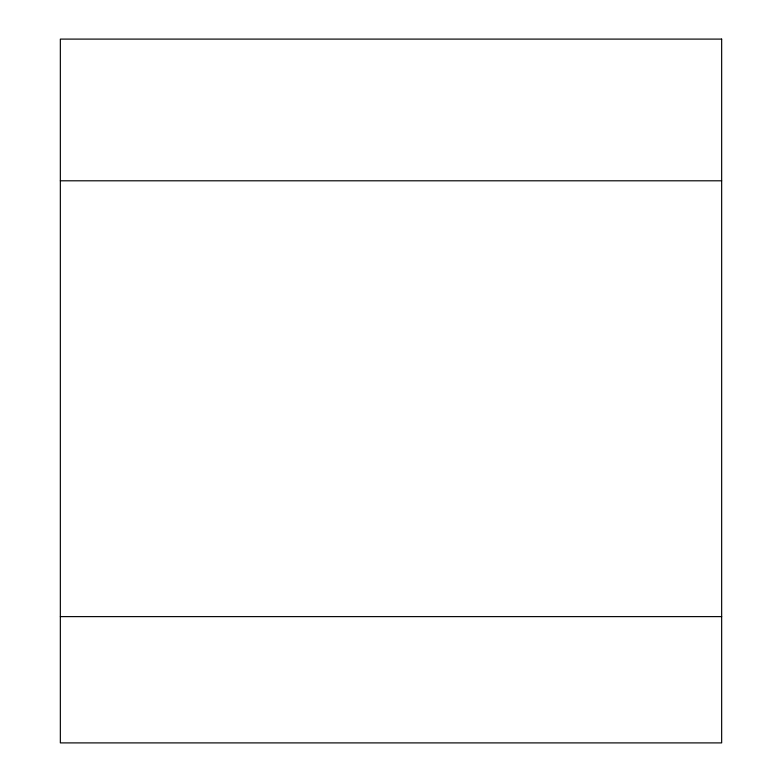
<?xml version="1.0" encoding="UTF-8"?>
<svg xmlns="http://www.w3.org/2000/svg" width="782" height="782" viewBox="0 0 782 782"><rect width="100%" height="100%" fill="white"/><g stroke="black" fill="none" stroke-linecap="round" stroke-linejoin="round"><path stroke-width="1.17" d="M60.341 180.798L721.659 180.798M60.341 616.617L721.659 616.617M721.659 39.1L60.341 39.1L60.341 742.9L721.659 742.9L721.659 39.1"/></g></svg>
